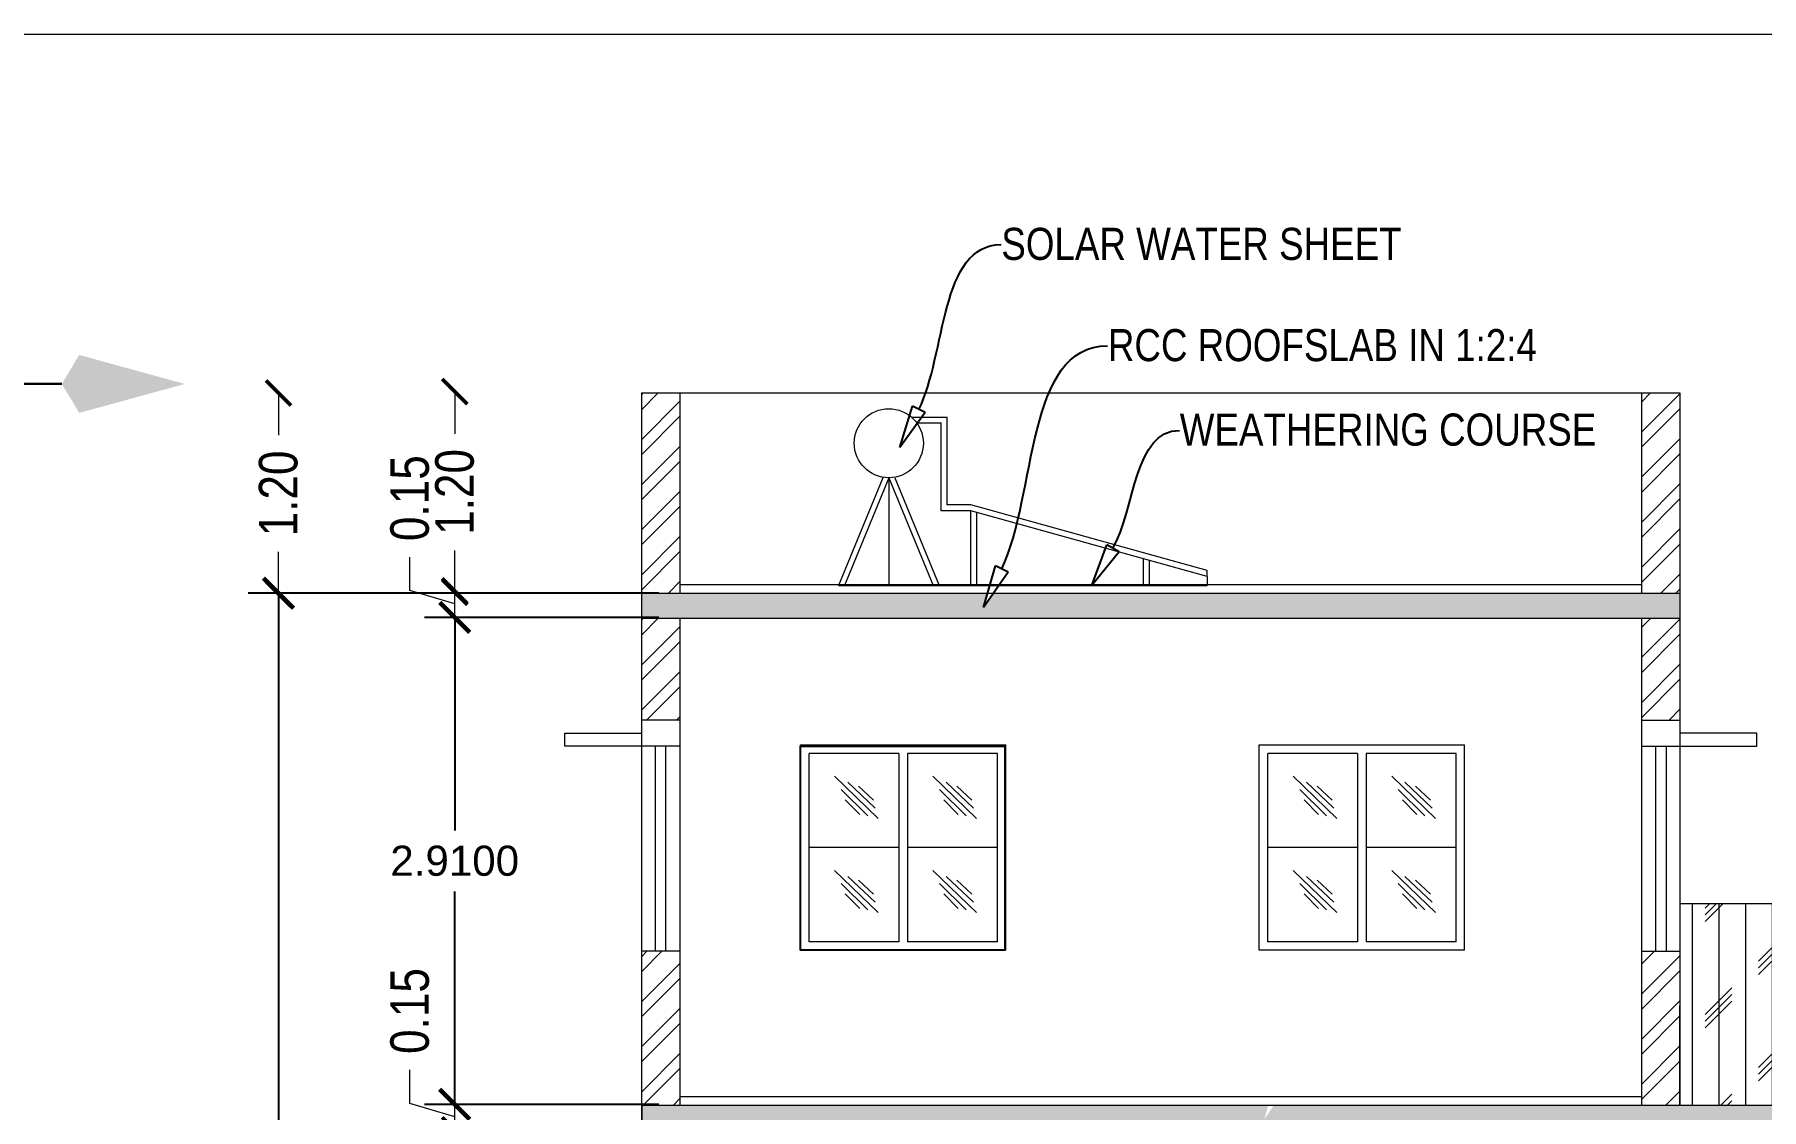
# Model space of a CAD drawing. Header units: metres. Extents: x -1559856 to -1559563, y 43807 to 43972.
# Drawn here: x -1559781.6 to -1559771.29, y 43894.33 to 43900.76 of the extents above; entities that cross this region are included whole.
import ezdxf
from ezdxf import colors
from ezdxf.entities.mleader import LeaderData, LeaderLine
from ezdxf.math import Vec2, Vec3

# ---------------------------------------------------------------- set-up
doc = ezdxf.new("R2010")
doc.units = ezdxf.units.M
doc.header["$LTSCALE"] = 750
doc.header["$MEASUREMENT"] = 0
doc.header["$PDMODE"] = 35
doc.header["$PDSIZE"] = 50
doc.layers.get('0').update_dxf_attribs({"lineweight": 5})
doc.layers.get('Defpoints').update_dxf_attribs({"lineweight": 0})
for name, color, linetype in [('BLK_2_FLR_1_REGULAR_ROOM_1', 117, 'Continuous'), ('BLK_2_FLR_1_ROOM_1_LIGHT_VENTILATION_1', 5, 'Continuous'), ('BLK_2_HT_OF_BLDG', 5, 'Continuous'), ('doripalli', 144, 'Continuous'), ('LANDSCAPE', 54, 'Continuous')]:
    doc.layers.add(name, color=color, linetype=linetype)
doc.styles.add('3', font='swissck.ttf', dxfattribs={"height": 0.28})
doc.styles.add('mani', font='swissc.ttf', dxfattribs={"height": 0.23})
doc.styles.get("Standard").update_dxf_attribs({"font": 'arial.ttf'})
doc.styles.add('sty', font='swissc.ttf', dxfattribs={"height": 10})
doc.dimstyles.new('Civil Mt', dxfattribs={"dimtxt": 0.23, "dimasz": 0.15, "dimexe": 0, "dimexo": 0, "dimgap": 0.1, "dimtad": 0, "dimzin": 0, "dimdsep": 46, "dimtxsty": 'mani', "dimblk": 'ARCHTICK', "dimcen": 0, "dimse1": 1, "dimse2": 1, "dimclrd": 253, "dimclrt": 7, "dimadec": 0, "dimazin": 3, "dimtfac": 1, "dimtofl": 0, "dimtmove": 1, "dimatfit": 3, "dimfxl": 0, "dimfrac": 2, "dimtolj": 1, "dimtzin": 0, "dimlwd": 13, "dimarcsym": 0})
doc.dimstyles.new('STANDARD$0', dxfattribs={"dimtxt": 7, "dimasz": 3, "dimexe": 3, "dimexo": 1, "dimgap": 1.5, "dimtad": 1, "dimdec": 1, "dimzin": 1, "dimdsep": 46, "dimlunit": 4, "dimtxsty": 'Standard', "dimblk": 'OBLIQUE', "dimcen": 0.09375, "dimdle": 1, "dimclrd": 8, "dimclre": 8, "dimclrt": 7, "dimadec": 1, "dimazin": 0, "dimtfac": 1, "dimtdec": 1, "dimtix": 1, "dimtmove": 2, "dimatfit": 3, "dimldrblk": 'ARCHTICK', "dimfxl": 0, "dimfrac": 2, "dimtolj": 1, "dimtzin": 0, "dimarcsym": 0})

# ---------------------------------------------------------------- blocks, each defined once
blk = doc.blocks.new('A$C1F410503')
for points in [[(1.583, 4.805), (1.386, 4.09), (1.583, 3.973)], [(1.583, 3.973), (1.779, 4.09), (1.583, 4.805)], [(0, 1.583), (0.275, 1.661), (0.236, 1.583)], [(2.894, 1.661), (2.933, 1.583), (3.169, 1.583)], [(0.275, 1.504), (0.236, 1.583), (0, 1.583)], [(3.169, 1.583), (2.894, 1.504), (2.933, 1.583)], [(1.584, 0), (1.506, 0.275), (1.584, 0.236)], [(1.663, 0.275), (1.584, 0.236), (1.584, 0)]]:
    blk.add_solid(points)
at = {"layer": 'LANDSCAPE', "color": 1, "lineweight": 30, "ltscale": 20}
for p, q in [((1.583, 3.973), (1.583, 3.663)), ((1.584, 2.933), (1.584, 2.675)), ((0.816, 2.36), (0.635, 2.542)), ((2.36, 2.353), (2.542, 2.534)), ((1.585, 0.862), (1.585, 2.304)), ((1.586, 1.583), (1.078, 2.096)), ((1.584, 1.583), (2.096, 2.091)), ((0.236, 1.583), (0.49, 1.583)), ((0.863, 1.583), (2.305, 1.583)), ((1.586, 1.583), (1.07, 1.078)), ((1.584, 1.583), (2.096, 1.075)), ((2.679, 1.583), (2.933, 1.583)), ((0.802, 0.816), (0.622, 0.64)), ((2.362, 0.811), (2.541, 0.633)), ((1.584, 0.487), (1.584, 0.236))]:
    blk.add_line(p, q, dxfattribs=at)
for centre, radius in [((1.584, 1.581), 1.094), ((1.584, 1.583), 1.051), ((1.584, 1.583), 0.721)]:
    blk.add_circle(centre, radius, dxfattribs=at)
at = {"layer": 'doripalli', "color": 4, "lineweight": 30, "style": '3'}
for s, p in [('N', (1.502, 2.379)), ('W', (0.564, 1.485)), ('E', (2.368, 1.469)), ('S', (1.512, 0.578))]:
    blk.add_text(s, height=0.2, dxfattribs=at).set_placement(p)
for s, rotation, p in [('NW', 45, (0.91, 2.031)), ('NE', 315, (2.064, 2.242)), ('SW', 135, (1.12, 0.915)), ('SE', 225, (2.253, 1.119))]:
    blk.add_text(s, height=0.2, rotation=rotation, dxfattribs=at).set_placement(p)
at = {"layer": 'doripalli', "color": 3, "lineweight": 30, "ltscale": 20, "insert": (1.343, 3.571), "char_height": 0.5, "width": 0.43438, "attachment_point": 1, "style": '3'}
blk.add_mtext('\\A1;{\\fSwis721 BlkOul BT|b1|i0|c0|p82;\\C4;N}', dxfattribs=at)
blk = doc.blocks.new('_ArchTick')
at = {"color": 0, "linetype": 'ByBlock', "const_width": 0.15}
blk.add_lwpolyline([(-0.5, -0.5), (0.5, 0.5)], dxfattribs=at)
blk = doc.blocks.new('*D364')
at = {"layer": 'BLK_2_HT_OF_BLDG', "color": 0, "lineweight": -2}
for p, q in [((-1559777.874, 43897.419), (-1559780.327, 43897.419)), ((-1559780.147, 43897.419), (-1559780.147, 43894.236)), ((-1559780.147, 43890.689), (-1559780.147, 43893.872)), ((-1559777.874, 43890.689), (-1559780.327, 43890.689))]:
    blk.add_line(p, q, dxfattribs=at)
at = {"layer": 'Defpoints', "color": 0}
for p in [(-1559777.812, 43897.419, 0.194), (-1559780.147, 43890.689), (-1559777.812, 43890.689, 0.194)]:
    blk.add_point(p, dxfattribs=at)
at = {"layer": 'BLK_2_HT_OF_BLDG', "color": 0, "lineweight": -2, "xscale": 0.18, "yscale": 0.18, "zscale": 0.18}
for p, rotation in [((-1559780.147, 43897.419), 90), ((-1559780.147, 43890.689), 270)]:
    blk.add_blockref('_ArchTick', p, dxfattribs=dict(at, rotation=rotation))
at = {"layer": 'BLK_2_HT_OF_BLDG', "color": 0, "insert": (-1559780.147, 43894.054), "char_height": 0.18, "attachment_point": 5}
blk.add_mtext('\\A1;6.7300', dxfattribs=at)
blk = doc.blocks.new('_ClosedBlank')
at = {"color": 0, "linetype": 'ByBlock', "lineweight": -2}
for p, q in [((-1, 0.167), (0, 0)), ((-1, 0.167), (-1, -0.167)), ((0, 0), (-1, -0.167))]:
    blk.add_line(p, q, dxfattribs=at)
blk = doc.blocks.new('A$C25B41E73')
at = {"color": 18, "ltscale": 0.05}
for p, q in [((1.22, 2.811), (1.815, 2.811)), ((1.307, 2.718), (1.715, 2.718)), ((1.715, 1.248), (1.715, 2.718)), ((1.815, 1.348), (1.815, 2.811)), ((0.742, 1.8), (0, 0)), ((0.842, 1.8), (0.1, 0)), ((0.842, 1.8), (0.842, 0)), ((0.842, 1.8), (1.584, 0)), ((0.942, 1.8), (1.684, 0)), ((2.21, 1.248), (1.715, 1.248)), ((2.21, 1.348), (1.815, 1.348)), ((6.16, 0.25), (2.21, 1.348)), ((2.21, 0), (2.21, 1.248)), ((6.16, 0.15), (2.21, 1.248)), ((2.31, 0), (2.31, 1.22)), ((5.096, 0), (5.096, 0.446)), ((5.196, 0), (5.196, 0.418)), ((0, 0), (6.16, 0)), ((6.16, 0.15), (6.16, 0.25)), ((6.16, 0.15), (6.16, 0))]:
    blk.add_line(p, q, dxfattribs=at)
blk.add_circle((0.842, 2.376), 0.577, dxfattribs=at)
blk = doc.blocks.new('*D366')
at = {"color": 253, "lineweight": 13, "ltscale": 0.2}
for p, q in [((-1559779.362, 43894.37), (-1559779.362, 43894.57)), ((-1559779.094, 43894.367), (-1559779.094, 43894.517)), ((-1559779.094, 43894.29), (-1559779.362, 43894.37)), ((-1559779.094, 43894.212), (-1559779.094, 43894.367)), ((-1559779.094, 43894.212), (-1559779.094, 43894.062))]:
    blk.add_line(p, q, dxfattribs=at)
at = {"layer": 'Defpoints', "color": 0, "ltscale": 0.2}
for p in [(-1559779.094, 43894.367), (-1559777.977, 43894.367), (-1559777.977, 43894.212)]:
    blk.add_point(p, dxfattribs=at)
at = {"color": 253, "lineweight": 13, "ltscale": 0.2, "xscale": 0.15, "yscale": 0.15, "zscale": 0.15}
for p, rotation in [((-1559779.094, 43894.367), 270), ((-1559779.094, 43894.212), 90)]:
    blk.add_blockref('_ArchTick', p, dxfattribs=dict(at, rotation=rotation))
at = {"color": 7, "ltscale": 0.2, "insert": (-1559779.362, 43894.922), "char_height": 0.23, "attachment_point": 5, "rotation": 90, "style": 'mani'}
blk.add_mtext('\\A1;0.15', dxfattribs=at)
blk = doc.blocks.new('*D367')
at = {"color": 253, "lineweight": 13, "ltscale": 0.2}
for p, q in [((-1559780.147, 43898.615), (-1559780.147, 43898.364)), ((-1559780.147, 43897.415), (-1559780.147, 43897.667))]:
    blk.add_line(p, q, dxfattribs=at)
at = {"layer": 'Defpoints', "color": 0, "ltscale": 0.2}
for p in [(-1559780.147, 43898.615), (-1559777.747, 43898.615), (-1559777.747, 43897.415)]:
    blk.add_point(p, dxfattribs=at)
at = {"color": 253, "lineweight": 13, "ltscale": 0.2, "xscale": 0.15, "yscale": 0.15, "zscale": 0.15}
for p, rotation in [((-1559780.147, 43898.615), 90), ((-1559780.147, 43897.415), 270)]:
    blk.add_blockref('_ArchTick', p, dxfattribs=dict(at, rotation=rotation))
at = {"color": 7, "ltscale": 0.2, "insert": (-1559780.147, 43898.015), "char_height": 0.23, "attachment_point": 5, "rotation": 90, "style": 'mani'}
blk.add_mtext('\\A1;1.20', dxfattribs=at)
blk = doc.blocks.new('*D455')
at = {"layer": 'BLK_2_FLR_1_REGULAR_ROOM_1', "color": 0, "lineweight": -2}
for p, q in [((-1559777.874, 43897.274), (-1559779.274, 43897.274)), ((-1559777.874, 43894.364), (-1559779.274, 43894.364))]:
    blk.add_line(p, q, dxfattribs=at)
at = {"layer": 'BLK_2_FLR_1_REGULAR_ROOM_1', "lineweight": -2}
for p, q in [((-1559779.094, 43897.274), (-1559779.094, 43896.001)), ((-1559779.094, 43894.364), (-1559779.094, 43895.637))]:
    blk.add_line(p, q, dxfattribs=at)
at = {"layer": 'Defpoints', "color": 0}
for p in [(-1559779.094, 43897.274), (-1559777.812, 43897.274, 0.194), (-1559777.812, 43894.364, 0.194)]:
    blk.add_point(p, dxfattribs=at)
at = {"layer": 'BLK_2_FLR_1_REGULAR_ROOM_1', "lineweight": -2, "xscale": 0.18, "yscale": 0.18, "zscale": 0.18}
for p, rotation in [((-1559779.094, 43897.274), 90), ((-1559779.094, 43894.364), 270)]:
    blk.add_blockref('_ArchTick', p, dxfattribs=dict(at, rotation=rotation))
at = {"layer": 'BLK_2_FLR_1_REGULAR_ROOM_1', "color": 0, "insert": (-1559779.094, 43895.819), "char_height": 0.18, "attachment_point": 5}
blk.add_mtext('\\A1;2.9100', dxfattribs=at)
blk = doc.blocks.new('*D456')
at = {"color": 253, "lineweight": 13, "ltscale": 0.2}
for p, q in [((-1559779.362, 43897.435), (-1559779.362, 43897.635)), ((-1559779.094, 43897.432), (-1559779.094, 43897.582)), ((-1559779.094, 43897.355), (-1559779.362, 43897.435)), ((-1559779.094, 43897.277), (-1559779.094, 43897.432)), ((-1559779.094, 43897.277), (-1559779.094, 43897.127))]:
    blk.add_line(p, q, dxfattribs=at)
at = {"layer": 'Defpoints', "color": 0, "ltscale": 0.2}
for p in [(-1559779.094, 43897.432), (-1559777.977, 43897.432), (-1559777.977, 43897.277)]:
    blk.add_point(p, dxfattribs=at)
at = {"color": 253, "lineweight": 13, "ltscale": 0.2, "xscale": 0.15, "yscale": 0.15, "zscale": 0.15}
for p, rotation in [((-1559779.094, 43897.432), 270), ((-1559779.094, 43897.277), 90)]:
    blk.add_blockref('_ArchTick', p, dxfattribs=dict(at, rotation=rotation))
at = {"color": 7, "ltscale": 0.2, "insert": (-1559779.362, 43897.987), "char_height": 0.23, "attachment_point": 5, "rotation": 90, "style": 'mani'}
blk.add_mtext('\\A1;0.15', dxfattribs=at)
blk = doc.blocks.new('*D457')
at = {"color": 253, "lineweight": 13, "ltscale": 0.2}
for p, q in [((-1559779.094, 43898.624), (-1559779.094, 43898.372)), ((-1559779.094, 43897.424), (-1559779.094, 43897.675))]:
    blk.add_line(p, q, dxfattribs=at)
at = {"layer": 'Defpoints', "color": 0, "ltscale": 0.2}
for p in [(-1559779.094, 43898.624), (-1559777.747, 43898.624), (-1559777.747, 43897.424)]:
    blk.add_point(p, dxfattribs=at)
at = {"color": 253, "lineweight": 13, "ltscale": 0.2, "xscale": 0.15, "yscale": 0.15, "zscale": 0.15}
for p, rotation in [((-1559779.094, 43898.624), 90), ((-1559779.094, 43897.424), 270)]:
    blk.add_blockref('_ArchTick', p, dxfattribs=dict(at, rotation=rotation))
at = {"color": 7, "ltscale": 0.2, "insert": (-1559779.094, 43898.024), "char_height": 0.23, "attachment_point": 5, "rotation": 90, "style": 'mani'}
blk.add_mtext('\\A1;1.20', dxfattribs=at)

msp = doc.modelspace()

# ---------------------------------------------------------------- hatches: boundary and pattern name
h = msp.add_hatch()
h.set_pattern_fill('ANSI32', scale=0.02, style=0)
h.set_pattern_definition([(45, (-1550558.64457, 44073.65392), (-0.134703842, 0.134703842), []), (45, (-1550558.55477, 44073.65392), (-0.134703842, 0.134703842), [])])
h.paths.add_polyline_path([(-1559771.77659, 43898.61537), (-1559772.00659, 43898.61537), (-1559772.00659, 43897.41889), (-1559771.77659, 43897.41889)])
h.paths.add_polyline_path([(-1559771.77659, 43897.26889), (-1559772.00659, 43897.26889), (-1559772.00659, 43896.6599), (-1559771.77659, 43896.6599)])
h.paths.add_polyline_path([(-1559777.74659, 43897.26889), (-1559777.97659, 43897.26889), (-1559777.97659, 43896.6599), (-1559777.74659, 43896.6599)])
h.paths.add_polyline_path([(-1559777.74659, 43898.61537), (-1559777.97659, 43898.61537), (-1559777.97659, 43897.41889), (-1559777.74659, 43897.41889)])
at = {"ltscale": 0.25}
h = msp.add_hatch(dxfattribs=at)
h.set_pattern_fill('AR-CONC', scale=0.0012, style=0)
h.set_pattern_definition([(50, (-1550558.64457, 44073.65392), (0.2186216028, -0.0191269026), [0.02286, -0.25146]), (355, (-1550558.64457, 44073.65392), (-0.0422921057, 0.2292682143), [0.018288, -0.201168701]), (100.4514447, (-1550558.62635, 44073.65233), (0.1763294965, 0.2101413023), [0.0194280106, -0.2137082935]), (46.1842, (-1550558.64457, 44073.71488), (0.325294849, -0.0504507935), [0.03429, -0.37719]), (96.6355576, (-1550558.61747, 44073.71068), (0.284884961, 0.29691135), [0.029142028, -0.32056273]), (351.184151, (-1550558.64457, 44073.71488), (0.284884961, 0.29691135), [0.02743196, -0.301751678]), (21, (-1550558.6141, 44073.69964), (0.1819372695, -0.1227182378), [0.02286, -0.25146]), (326, (-1550558.6141, 44073.69964), (0.074162434, 0.2210255593), [0.018288, -0.201168]), (71.451445, (-1550558.59893, 44073.68942), (0.256099703, 0.0983073227), [0.0194280106, -0.213707925]), (37.5, (-1550558.64457, 44073.65392), (0.0037063239, 0.10146604665), [0, -0.1987296, 0, -0.204216, 0, -0.20193]), (7.5, (-1550558.64457, 44073.65392), (0.080183595, 0.1202166898), [0, -0.1164336, 0, -0.1941576, 0, -0.076962]), (327.5, (-1550558.71254, 44073.65392), (0.1627087142, -0.0068744928), [0, -0.0762, 0, -0.237744, 0, -0.315468]), (317.5, (-1550558.74302, 44073.65392), (0.1777550177, 0.0305117892), [0, -0.09906, 0, -0.1578864, 0, -0.224028])])
h.paths.add_polyline_path([(-1559771.77659, 43897.41889), (-1559775.87631, 43897.41889), (-1559775.93613, 43897.33292), (-1559775.91163, 43897.41889), (-1559777.97659, 43897.41889), (-1559777.97659, 43897.26889), (-1559771.77659, 43897.26889)])
h = msp.add_hatch(dxfattribs=at)
h.set_pattern_fill('CORK', scale=0.05, angle=90, style=0)
h.set_pattern_definition([(90, (-1550558.64457, 44073.65392), (-0.15875, 0), []), (225, (-1550558.5652, 44073.7333), (0.317500137, -0.317500137), [0.2245065, -0.2245065]), (225, (-1550558.5652, 44073.773), (0.317500137, -0.317500137), [0.2245065, -0.2245065]), (225, (-1550558.5652, 44073.81267), (0.317500137, -0.317500137), [0.2245065, -0.2245065])])
h.paths.add_polyline_path([(-1559768.47659, 43893.63898), (-1559770.12659, 43893.63898), (-1559770.12658, 43892.43898), (-1559768.47659, 43892.43898)])
h.paths.add_polyline_path([(-1559770.1266, 43895.56243), (-1559771.77659, 43895.56243), (-1559771.77659, 43894.35889), (-1559770.12659, 43894.35889)])
h = msp.add_hatch()
h.set_pattern_fill('ANSI32', scale=0.02, style=0)
h.set_pattern_definition([(45, (-1550016.5652, 43790.95023), (-0.134703842, 0.134703842), []), (45, (-1550016.4754, 43790.95023), (-0.134703842, 0.134703842), [])])
h.paths.add_polyline_path([(-1559771.77659, 43892.2224), (-1559772.00659, 43892.2224), (-1559772.00659, 43891.3024), (-1559771.77659, 43891.3024)])
h.paths.add_polyline_path([(-1559771.77659, 43895.27889), (-1559772.00659, 43895.27889), (-1559772.00659, 43894.35889), (-1559771.77659, 43894.35889)])
h.paths.add_polyline_path([(-1559777.74659, 43895.27889), (-1559777.97659, 43895.27889), (-1559777.97659, 43894.35889), (-1559777.74659, 43894.35889)])
h.paths.add_polyline_path([(-1559777.74659, 43894.20889), (-1559777.97659, 43894.20889), (-1559777.97659, 43893.60342), (-1559777.74659, 43893.60342), (-1559777.74659, 43893.7042), (-1559777.9352, 43893.73564), (-1559777.74659, 43893.76708)])
h.paths.add_polyline_path([(-1559777.74659, 43892.2224), (-1559777.97659, 43892.2224), (-1559777.97659, 43891.3024), (-1559777.74659, 43891.3024)])
h.paths.add_polyline_path([(-1559771.77659, 43894.20889), (-1559772.00659, 43894.20889), (-1559772.00659, 43893.60342), (-1559771.77659, 43893.60342)])
h = msp.add_hatch(dxfattribs=at)
h.set_pattern_fill('AR-CONC', scale=0.0012, style=0)
h.set_pattern_definition([(50, (-1548487.23551, 43987.51568), (0.2186216028, -0.0191269026), [0.02286, -0.25146]), (355, (-1548487.2355, 43987.51568), (-0.0422921057, 0.2292682143), [0.018288, -0.201168701]), (100.4514447, (-1548487.2173, 43987.51409), (0.1763294965, 0.2101413023), [0.0194280106, -0.2137082935]), (46.1842, (-1548487.2355, 43987.57664), (0.325294849, -0.0504507935), [0.03429, -0.37719]), (96.6355576, (-1548487.2084, 43987.57244), (0.284884961, 0.2969113495), [0.029142028, -0.32056273]), (351.184151, (-1548487.2355, 43987.57664), (0.284884961, 0.29691135), [0.02743196, -0.301751678]), (21, (-1548487.20503, 43987.5614), (0.1819372695, -0.1227182378), [0.02286, -0.25146]), (326, (-1548487.20503, 43987.5614), (0.074162434, 0.2210255593), [0.018288, -0.201168]), (71.451445, (-1548487.18987, 43987.55118), (0.256099703, 0.0983073227), [0.0194280106, -0.213707925]), (37.5, (-1548487.23551, 43987.51568), (0.0037063239, 0.10146604665), [0, -0.1987296, 0, -0.204216, 0, -0.20193]), (7.5, (-1548487.23551, 43987.51568), (0.080183595, 0.1202166898), [0, -0.1164336, 0, -0.1941576, 0, -0.076962]), (327.5, (-1548487.30348, 43987.51568), (0.1627087142, -0.0068744928), [0, -0.0762, 0, -0.237744, 0, -0.315468]), (317.5, (-1548487.33396, 43987.51568), (0.1777550177, 0.0305117892), [0, -0.09906, 0, -0.1578864, 0, -0.224028])])
h.paths.add_polyline_path([(-1559774.23488, 43894.35889), (-1559777.97659, 43894.35889), (-1559777.97659, 43894.20889), (-1559770.12659, 43894.2089), (-1559770.12659, 43894.3589), (-1559774.20101, 43894.35889), (-1559774.25838, 43894.27644)])

# ---------------------------------------------------------------- linework, layer by layer
at = {"color": 7, "ltscale": 0.2}
for p, q in [((-1559765.42815, 43900.75762, -138700.08236), (-1559797.37799, 43900.75762)), ((-1559777.74659, 43897.41889), (-1559777.74659, 43898.61537)), ((-1559772.00659, 43897.46889, 9.40924), (-1559777.74659, 43897.46889, 9.40924)), ((-1559777.74659, 43894.35889), (-1559777.74659, 43897.26889)), ((-1559777.74659, 43896.6599, 4.89857), (-1559777.97659, 43896.6599, 4.89857)), ((-1559772.00659, 43896.6599, 4.89857), (-1559771.77659, 43896.6599, 4.89857)), ((-1559778.43659, 43896.58222, 4.89857), (-1559777.97659, 43896.58222, 4.89857)), ((-1559778.43659, 43896.50555, 4.89857), (-1559778.43659, 43896.58222, 4.89857)), ((-1559771.31659, 43896.58222, 4.89857), (-1559771.77659, 43896.58222, 4.89857)), ((-1559771.31659, 43896.50555, 4.89857), (-1559771.31659, 43896.58222, 4.89857)), ((-1559777.97659, 43896.50555, 4.89857), (-1559778.43659, 43896.50555, 4.89857)), ((-1559777.74659, 43896.50555, 4.89857), (-1559777.97659, 43896.50555, 4.89857)), ((-1559777.89568, 43895.27889, 4.89857), (-1559777.89568, 43896.50555, 4.89857)), ((-1559777.83308, 43895.27889, 4.89857), (-1559777.83308, 43896.50555, 4.89857)), ((-1559772.00659, 43896.50555, 4.89857), (-1559771.77659, 43896.50555, 4.89857)), ((-1559771.9201, 43895.27889, 4.89857), (-1559771.9201, 43896.50555, 4.89857)), ((-1559771.8575, 43895.27889, 4.89857), (-1559771.8575, 43896.50555, 4.89857)), ((-1559771.77659, 43896.50555, 4.89857), (-1559771.31659, 43896.50555, 4.89857)), ((-1559770.1266, 43895.56243), (-1559771.77659, 43895.56243)), ((-1559777.74659, 43895.27889, 4.89857), (-1559777.97659, 43895.27889, 4.89857)), ((-1559772.00659, 43895.27889, 4.89857), (-1559771.77659, 43895.27889, 4.89857)), ((-1559772.00659, 43894.40889, 4.51067), (-1559777.74659, 43894.40889, 4.51067))]:
    msp.add_line(p, q, dxfattribs=at)
at = {"color": 7, "ltscale": 0.25}
for p, q in [((-1559777.97659, 43891.3024), (-1559777.97659, 43898.61537)), ((-1559771.77659, 43894.35889), (-1559771.77659, 43894.95247))]:
    msp.add_line(p, q, dxfattribs=at)
at = {"color": 7}
for p, q in [((-1559777.97659, 43898.61537, 4.89857), (-1559771.77659, 43898.61537, 4.89857)), ((-1559772.00659, 43898.61537), (-1559772.00659, 43897.41889)), ((-1559771.77659, 43898.61537), (-1559771.77659, 43894.35889)), ((-1559777.97659, 43897.41889, 4.89857), (-1559771.77659, 43897.41889, 4.89857)), ((-1559777.97659, 43897.26889, 4.89857), (-1559771.77659, 43897.26889, 4.89857)), ((-1559772.00659, 43897.26889), (-1559772.00659, 43894.35889)), ((-1559777.02866, 43895.28532), (-1559777.02866, 43896.51198)), ((-1559777.02866, 43896.51198), (-1559775.80199, 43896.51198)), ((-1559776.44088, 43896.46087), (-1559776.97755, 43896.46087)), ((-1559776.97755, 43895.33643), (-1559776.97755, 43896.46087)), ((-1559776.44088, 43896.46087), (-1559776.44088, 43895.33643)), ((-1559775.8531, 43896.46087), (-1559776.38977, 43896.46087)), ((-1559776.38977, 43896.46087), (-1559776.38977, 43895.33643)), ((-1559775.8531, 43895.33643), (-1559775.8531, 43896.46087)), ((-1559775.80199, 43895.28532), (-1559775.80199, 43896.51198)), ((-1559774.28902, 43895.28532, 5.28738), (-1559774.28902, 43896.51198, 5.28738)), ((-1559774.28902, 43896.51198, 5.28738), (-1559773.06235, 43896.51198, 5.28738)), ((-1559773.70124, 43896.46087, 5.28738), (-1559774.23791, 43896.46087, 5.28738)), ((-1559774.23791, 43895.33643, 5.28738), (-1559774.23791, 43896.46087, 5.28738)), ((-1559773.70124, 43896.46087, 5.28738), (-1559773.70124, 43895.33643, 5.28738)), ((-1559773.11346, 43896.46087, 5.28738), (-1559773.65013, 43896.46087, 5.28738)), ((-1559773.65013, 43896.46087, 5.28738), (-1559773.65013, 43895.33643, 5.28738)), ((-1559773.11346, 43895.33643, 5.28738), (-1559773.11346, 43896.46087, 5.28738)), ((-1559773.06235, 43895.28532, 5.28738), (-1559773.06235, 43896.51198, 5.28738)), ((-1559776.82552, 43896.32499), (-1559776.56476, 43896.07222)), ((-1559776.23774, 43896.32499), (-1559775.97698, 43896.07222)), ((-1559774.08588, 43896.32499, 5.28738), (-1559773.82512, 43896.07222, 5.28738)), ((-1559773.4981, 43896.32499, 5.28738), (-1559773.23734, 43896.07222, 5.28738)), ((-1559776.62764, 43896.08944), (-1559776.78691, 43896.24665)), ((-1559776.58392, 43896.13455), (-1559776.74601, 43896.28885)), ((-1559776.5934, 43896.18165), (-1559776.68231, 43896.26527)), ((-1559776.03986, 43896.08944), (-1559776.19914, 43896.24665)), ((-1559775.99615, 43896.13455), (-1559776.15823, 43896.28885)), ((-1559776.00562, 43896.18165), (-1559776.09454, 43896.26527)), ((-1559773.888, 43896.08944, 5.28738), (-1559774.04728, 43896.24665, 5.28738)), ((-1559773.84429, 43896.13455, 5.28738), (-1559774.00637, 43896.28885, 5.28738)), ((-1559773.85376, 43896.18165, 5.28738), (-1559773.94268, 43896.26527, 5.28738)), ((-1559773.30023, 43896.08944, 5.28738), (-1559773.4595, 43896.24665, 5.28738)), ((-1559773.25651, 43896.13455, 5.28738), (-1559773.41859, 43896.28885, 5.28738)), ((-1559773.26598, 43896.18165, 5.28738), (-1559773.3549, 43896.26527, 5.28738)), ((-1559776.67502, 43896.09745), (-1559776.76136, 43896.18372)), ((-1559776.08724, 43896.09745), (-1559776.17359, 43896.18372)), ((-1559773.93538, 43896.09745, 5.28738), (-1559774.02173, 43896.18372, 5.28738)), ((-1559773.3476, 43896.09745, 5.28738), (-1559773.43395, 43896.18372, 5.28738)), ((-1559776.44088, 43895.89865), (-1559776.97755, 43895.89865)), ((-1559775.8531, 43895.89865), (-1559776.38977, 43895.89865)), ((-1559773.70124, 43895.89865, 5.28738), (-1559774.23791, 43895.89865, 5.28738)), ((-1559773.11346, 43895.89865, 5.28738), (-1559773.65013, 43895.89865, 5.28738)), ((-1559776.82552, 43895.76277), (-1559776.56476, 43895.51)), ((-1559776.58392, 43895.57232), (-1559776.74601, 43895.72663)), ((-1559776.5934, 43895.61943), (-1559776.68231, 43895.70305)), ((-1559776.23774, 43895.76277), (-1559775.97698, 43895.51)), ((-1559775.99615, 43895.57232), (-1559776.15823, 43895.72663)), ((-1559776.00562, 43895.61943), (-1559776.09454, 43895.70305)), ((-1559774.08588, 43895.76277, 5.28738), (-1559773.82512, 43895.51, 5.28738)), ((-1559773.84429, 43895.57232, 5.28738), (-1559774.00637, 43895.72663, 5.28738)), ((-1559773.85376, 43895.61943, 5.28738), (-1559773.94268, 43895.70305, 5.28738)), ((-1559773.4981, 43895.76277, 5.28738), (-1559773.23734, 43895.51, 5.28738)), ((-1559773.25651, 43895.57232, 5.28738), (-1559773.41859, 43895.72663, 5.28738)), ((-1559773.26598, 43895.61943, 5.28738), (-1559773.3549, 43895.70305, 5.28738)), ((-1559776.62764, 43895.52722), (-1559776.78691, 43895.68443)), ((-1559776.67502, 43895.53523), (-1559776.76136, 43895.6215)), ((-1559776.03986, 43895.52722), (-1559776.19914, 43895.68443)), ((-1559776.08724, 43895.53523), (-1559776.17359, 43895.6215)), ((-1559773.888, 43895.52722, 5.28738), (-1559774.04728, 43895.68443, 5.28738)), ((-1559773.93538, 43895.53523, 5.28738), (-1559774.02173, 43895.6215, 5.28738)), ((-1559773.30023, 43895.52722, 5.28738), (-1559773.4595, 43895.68443, 5.28738)), ((-1559773.3476, 43895.53523, 5.28738), (-1559773.43395, 43895.6215, 5.28738)), ((-1559775.80199, 43895.28532), (-1559777.02866, 43895.28532)), ((-1559776.44088, 43895.33643), (-1559776.97755, 43895.33643)), ((-1559775.8531, 43895.33643), (-1559776.38977, 43895.33643)), ((-1559773.06235, 43895.28532, 5.28738), (-1559774.28902, 43895.28532, 5.28738)), ((-1559773.70124, 43895.33643, 5.28738), (-1559774.23791, 43895.33643, 5.28738)), ((-1559773.11346, 43895.33643, 5.28738), (-1559773.65013, 43895.33643, 5.28738)), ((-1559777.97659, 43894.36718), (-1559777.97659, 43891.3024)), ((-1559777.97659, 43894.35889, 4.89857), (-1559770.12659, 43894.35889, 4.89857))]:
    msp.add_line(p, q, dxfattribs=at)
at = {"layer": 'BLK_2_FLR_1_ROOM_1_LIGHT_VENTILATION_1', "color": 4}
msp.add_lwpolyline([(-1559777.02866, 43896.50532), (-1559775.80866, 43896.50532), (-1559775.80866, 43895.28532), (-1559777.02866, 43895.28532)], close=True, dxfattribs=at)
msp.add_lwpolyline([(-1559777.02866, 43896.50532), (-1559775.80866, 43896.50532), (-1559775.80866, 43895.28532), (-1559777.02866, 43895.28532)], close=True, dxfattribs=at)
msp.add_lwpolyline([(-1559777.02866, 43896.50532), (-1559775.80866, 43896.50532), (-1559775.80866, 43895.28532), (-1559777.02866, 43895.28532)], close=True, dxfattribs=at)
msp.add_lwpolyline([(-1559777.02866, 43896.50532), (-1559775.80866, 43896.50532), (-1559775.80866, 43895.28532), (-1559777.02866, 43895.28532)], close=True, dxfattribs=at)
msp.add_lwpolyline([(-1559777.02866, 43896.50532), (-1559775.80866, 43896.50532), (-1559775.80866, 43895.28532), (-1559777.02866, 43895.28532)], close=True, dxfattribs=at)
msp.add_lwpolyline([(-1559777.02866, 43896.50532), (-1559775.80866, 43896.50532), (-1559775.80866, 43895.28532), (-1559777.02866, 43895.28532)], close=True, dxfattribs=at)
msp.add_lwpolyline([(-1559777.02866, 43896.50532), (-1559775.80866, 43896.50532), (-1559775.80866, 43895.28532), (-1559777.02866, 43895.28532)], close=True, dxfattribs=at)
msp.add_lwpolyline([(-1559777.02866, 43896.50532), (-1559775.80866, 43896.50532), (-1559775.80866, 43895.28532), (-1559777.02866, 43895.28532)], close=True, dxfattribs=at)
msp.add_lwpolyline([(-1559777.02866, 43896.50532), (-1559775.80866, 43896.50532), (-1559775.80866, 43895.28532), (-1559777.02866, 43895.28532)], close=True, dxfattribs=at)
msp.add_lwpolyline([(-1559777.02866, 43896.50532), (-1559775.80866, 43896.50532), (-1559775.80866, 43895.28532), (-1559777.02866, 43895.28532)], close=True, dxfattribs=at)
msp.add_lwpolyline([(-1559777.02866, 43896.50532), (-1559775.80866, 43896.50532), (-1559775.80866, 43895.28532), (-1559777.02866, 43895.28532)], close=True, dxfattribs=at)
msp.add_lwpolyline([(-1559777.02866, 43896.50532), (-1559775.80866, 43896.50532), (-1559775.80866, 43895.28532), (-1559777.02866, 43895.28532)], close=True, dxfattribs=at)
msp.add_lwpolyline([(-1559777.02866, 43896.50532), (-1559775.80866, 43896.50532), (-1559775.80866, 43895.28532), (-1559777.02866, 43895.28532)], close=True, dxfattribs=at)
msp.add_lwpolyline([(-1559777.02866, 43896.50532), (-1559775.80866, 43896.50532), (-1559775.80866, 43895.28532), (-1559777.02866, 43895.28532)], close=True, dxfattribs=at)

# ---------------------------------------------------------------- block references
at = {"color": 7, "lineweight": 30, "ltscale": 20, "xscale": 0.8819999999999998, "yscale": 0.8819999999999998, "zscale": 0.8819999999999998, "rotation": 270}
msp.add_blockref('A$C1F410503', (-1559784.94416, 43900.06544, -12033.48169), dxfattribs=at)
at = {"color": 7, "xscale": 0.3576959922245784, "yscale": 0.3576959922245784, "zscale": 0.3576959922245784}
msp.add_blockref('A$C25B41E73', (-1559776.80274, 43897.46537, 4.51067), dxfattribs=at)

# ---------------------------------------------------------------- dimensions: what is measured, and where the dimension line sits
at = {"color": 7, "ltscale": 0.2}
for p1, p2, distance, picture, middle in [((-1559777.74659, 43897.41537), (-1559777.74659, 43898.61537), 2.40017, '*D367', (-1559780.14676, 43898.01537)), ((-1559777.74659, 43897.42366), (-1559777.74659, 43898.62366), 1.34775, '*D457', (-1559779.09434, 43898.02366)), ((-1559777.97659, 43897.27718), (-1559777.97659, 43897.43196), 1.11775, '*D456', (-1559779.3624, 43897.73499)), ((-1559777.97659, 43894.2124), (-1559777.97659, 43894.36718), 1.11775, '*D366', (-1559779.3624, 43894.67021))]:
    dim = msp.add_aligned_dim(p1=p1, p2=p2, distance=distance, dimstyle='Civil Mt', dxfattribs=at)
    dim.commit()
    dim.dimension.update_dxf_attribs({"geometry": picture, "text_midpoint": middle})
at = {"layer": 'BLK_2_FLR_1_REGULAR_ROOM_1', "color": 4}
dim = msp.add_linear_dim(base=(-1559779.09434, 43897.27366, 4.70417), p1=(-1559777.81199, 43894.36366, 4.89857), p2=(-1559777.81199, 43897.27366, 4.89857), angle=90, dimstyle='STANDARD$0', override={"dimtxt": 0.18, "dimasz": 0.18, "dimexe": 0.18, "dimexo": 0.0625, "dimgap": 0.09, "dimtih": 1, "dimtoh": 1, "dimdec": 4, "dimzin": 0, "dimlunit": 2, "dimpost": '', "dimblk": 'ArchTick', "dimcen": 0.09, "dimdle": 0, "dimclrd": 256, "dimclre": 0, "dimclrt": 0, "dimadec": 0, "dimtdec": 4, "dimtix": 0, "dimtofl": 0, "dimtmove": 0, "dimfrac": 0}, dxfattribs=at)
dim.commit()
dim.dimension.update_dxf_attribs({"geometry": '*D455', "text_midpoint": (-1559779.09434, 43895.81866, 4.70417)})
at = {"layer": 'BLK_2_HT_OF_BLDG'}
dim = msp.add_linear_dim(base=(-1559780.14676, 43890.68889, 4.70417), p1=(-1559777.81199, 43897.41889, 4.89857), p2=(-1559777.81199, 43890.68889, 4.89857), angle=90, dimstyle='STANDARD$0', override={"dimtxt": 0.18, "dimasz": 0.18, "dimexe": 0.18, "dimexo": 0.0625, "dimgap": 0.09, "dimtih": 1, "dimtoh": 1, "dimdec": 4, "dimzin": 0, "dimlunit": 2, "dimpost": '', "dimblk": 'ArchTick', "dimcen": 0.09, "dimdle": 0, "dimclrd": 0, "dimclre": 0, "dimclrt": 0, "dimadec": 0, "dimtdec": 4, "dimtix": 0, "dimtofl": 0, "dimtmove": 0, "dimfrac": 0}, dxfattribs=at)
dim.commit()
dim.dimension.update_dxf_attribs({"geometry": '*D364', "text_midpoint": (-1559780.14676, 43894.05389, 4.70417)})

# ---------------------------------------------------------------- leaders
at = {"color": 7}
ml = msp.add_multileader_mtext('Standard', dxfattribs=at)
ml.set_content('{\\C256;\\c0;SOLAR WATER SHEET}', color=4, style='sty')
ml.set_leader_properties(color=18)
ml.set_arrow_properties(name='CLOSEDBLANK')
ml.build(insert=Vec2(0, 0))
ml.multileader.update_dxf_attribs({"leader_type": 2, "text_left_attachment_type": 2, "text_right_attachment_type": 2, "dogleg_length": 0.0092, "arrow_head_size": 0.25556})
ctx = ml.context
ctx.base_point, ctx.char_height, ctx.arrow_head_size, ctx.landing_gap_size, ctx.plane_origin = Vec3(-1559775.83105, 43899.50204, 4.51067), 0.1916667, 0.25556, 0.0016, Vec3(-1559777.11002, 43897.1264, 4.51067)
ctx.left_attachment, ctx.right_attachment = 2, 2
notes = []
notes.append((ctx, [(0, (1, 1, 0), (-1559775.84025, 43899.50204, 4.51067), (1, 0), 0.0092, [(0, [(-1559776.43587, 43898.28883, 4.51067)], 0, [])])]))
ctx.mtext.insert, ctx.mtext.flow_direction = Vec3(-1559775.82945, 43899.60248, 4.51067), 5
ml = msp.add_multileader_mtext('Standard', dxfattribs=at)
ml.set_content('{\\C256;\\c0;RCC ROOFSLAB IN 1:2:4}', color=4, style='sty')
ml.set_leader_properties(color=18)
ml.set_arrow_properties(name='CLOSEDBLANK')
ml.build(insert=Vec2(0, 0))
ml.multileader.update_dxf_attribs({"leader_type": 2, "text_left_attachment_type": 2, "text_right_attachment_type": 2, "dogleg_length": 0.0092, "arrow_head_size": 0.25556})
ctx = ml.context
ctx.base_point, ctx.char_height, ctx.arrow_head_size, ctx.landing_gap_size, ctx.plane_origin = Vec3(-1559775.19454, 43898.89686, 4.51067), 0.1916667, 0.25556, 0.0016, Vec3(-1559776.00892, 43897.43275, 4.51067)
ctx.left_attachment, ctx.right_attachment = 2, 2
notes.append((ctx, [(0, (1, 1, 0), (-1559775.20374, 43898.89686, 4.51067), (1, 0), 0.0092, [(0, [(-1559775.93613, 43897.33292, 4.51067)], 0, [])])]))
ctx.mtext.insert, ctx.mtext.flow_direction = Vec3(-1559775.19294, 43898.9973, 4.51067), 5
ml = msp.add_multileader_mtext('Standard', dxfattribs=at)
ml.set_content('{\\C256;\\c0;WEATHERING COURSE}', color=4, style='sty')
ml.set_leader_properties(color=18)
ml.set_arrow_properties(name='CLOSEDBLANK')
ml.build(insert=Vec2(0, 0))
ml.multileader.update_dxf_attribs({"leader_type": 2, "text_left_attachment_type": 2, "text_right_attachment_type": 2, "dogleg_length": 0.0092, "arrow_head_size": 0.25556})
ctx = ml.context
ctx.base_point, ctx.char_height, ctx.arrow_head_size, ctx.landing_gap_size, ctx.plane_origin = Vec3(-1559774.76542, 43898.39208, 4.51067), 0.1916667, 0.25556, 0.0016, Vec3(-1559775.16569, 43897.56636, 4.51067)
ctx.left_attachment, ctx.right_attachment = 2, 2
notes.append((ctx, [(0, (1, 1, 0), (-1559774.77462, 43898.39208, 4.51067), (1, 0), 0.0092, [(0, [(-1559775.28813, 43897.46537, 4.51067)], 0, [])])]))
ctx.mtext.insert, ctx.mtext.flow_direction = Vec3(-1559774.76382, 43898.49252, 4.51067), 5
for ctx, leaders in notes:
    for number, flags, end, landing, length, lines in leaders:
        leader = LeaderData()
        leader.index, (leader.has_last_leader_line, leader.has_dogleg_vector, leader.attachment_direction) = number, flags
        leader.last_leader_point, leader.dogleg_vector, leader.dogleg_length = Vec3(end), Vec3(landing), length
        for number, points, colour, breaks in lines:
            line = LeaderLine()
            line.index, line.vertices, line.color, line.breaks = number, Vec3.list(points), colors.encode_raw_color(colour), breaks
            leader.lines.append(line)
        ctx.leaders.append(leader)

doc.saveas('drawing.dxf')
